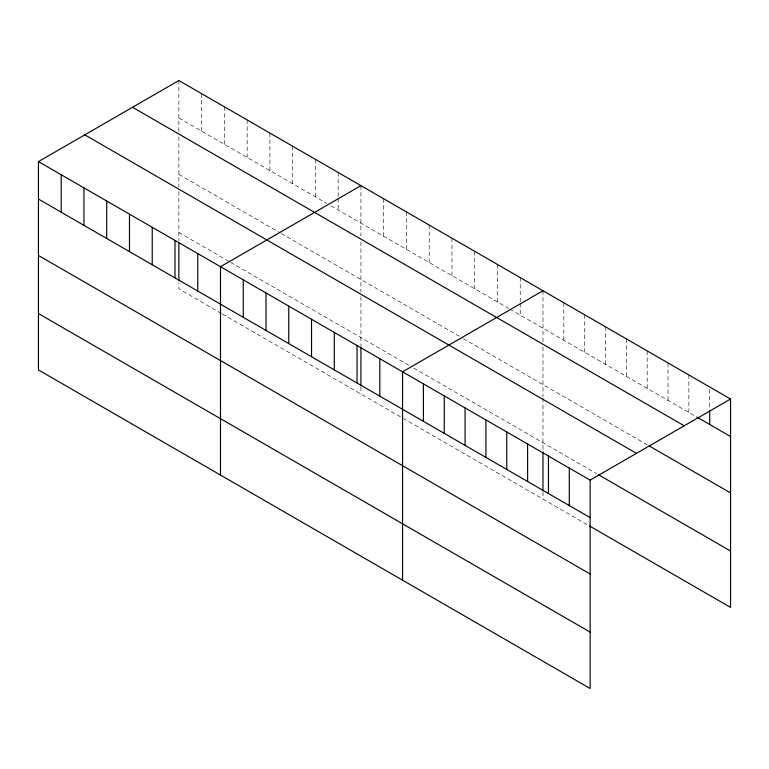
<?xml version="1.0" encoding="UTF-8"?>
<svg xmlns="http://www.w3.org/2000/svg" width="769" height="769" viewBox="0 0 769 769"><rect width="100%" height="100%" fill="white"/><g stroke="black" fill="none" stroke-linecap="round" stroke-linejoin="round"><path stroke-width="0.58" stroke-dasharray="3.85 2.88" d="M178.879 118.003L326.796 203.4M330.93 205.794L508.847 308.513M509.876 309.109L695.81 416.462M178.879 174.4L280.243 232.92M281.281 233.516L459.199 336.236M463.332 338.629L647.19 444.77M178.879 232.498L229.556 261.758M230.594 262.364L409.541 365.679M413.684 368.063L596.571 473.656M221.28 313.377L178.879 288.894L178.879 283.021M222.318 313.973L588.631 525.467M709.71 389.345L709.71 408.079M688.87 374.974L688.87 412.444M668.03 362.939L668.03 400.418M647.19 350.904L647.19 388.383M626.341 338.869L626.341 376.349M605.501 326.835L605.501 364.314M584.661 314.809L584.661 352.289M563.821 302.775L563.821 340.254M542.981 290.74L542.981 344.666M542.981 347.021L542.981 397.14M542.981 398.284L542.981 450.942M542.981 492.054L542.981 499.11M520.229 277.599L520.229 302.198M520.229 303.371L520.229 315.079M497.466 264.469L497.466 301.948M474.713 251.328L474.713 288.808M451.951 238.188L451.951 275.667M429.198 225.048L429.198 262.527M406.445 211.908L406.445 249.387M383.683 198.777L383.683 236.246M360.93 185.637L360.93 236.035M360.93 241.908L360.93 292.037M360.93 296.594L360.93 345.829M360.93 386.951L360.93 393.997M338.168 172.496L338.168 197.095M338.168 198.258L338.168 209.975M315.415 159.356L315.415 196.835M292.662 146.216L292.662 183.695M269.9 133.085L269.9 170.555M247.147 119.945L247.147 157.424M224.385 106.804L224.385 144.284M201.632 93.664L201.632 131.143M178.879 80.524L178.879 132.105M178.879 136.805L178.879 186.934M178.879 191.491L178.879 240.726"/><path stroke-width="1.15" d="M38.45 161.605L590.121 480.106L590.121 688.476L38.45 369.966L38.45 161.605L178.879 80.524L730.55 399.034L730.55 607.395L589.621 526.034M360.93 185.637L220.501 266.708L220.501 475.069M542.981 290.74L402.552 371.812L402.552 580.182M590.121 480.106L730.55 399.034M696.81 417.029L730.55 436.513M132.537 107.285L684.208 425.786M649.171 445.924L730.55 492.91M84.792 134.844L636.463 453.354M598.561 474.8L730.55 551.008M38.45 199.075L590.121 517.585M38.45 255.471L590.121 573.982M38.45 313.569L590.121 632.08M709.71 410.425L709.71 424.478M569.281 468.071L569.281 505.55M548.441 456.046L548.441 493.525M542.981 452.114L542.981 490.882M527.601 444.011L527.601 481.49M506.761 431.976L506.761 469.455M485.921 419.941L485.921 457.42M465.082 407.916L465.082 445.395M444.242 395.881L444.242 433.36M423.392 383.846L423.392 421.325M379.799 358.681L379.799 396.15M360.93 347.002L360.93 385.778M357.047 345.541L357.047 383.02M334.284 332.4L334.284 369.879M311.532 319.26L311.532 356.739M288.769 306.12L288.769 343.599M266.016 292.989L266.016 330.459M243.264 279.849L243.264 317.328M197.748 253.568L197.748 291.047M178.879 243.071L178.879 280.666M174.986 240.428L174.986 277.907M152.233 227.297L152.233 264.767M129.48 214.157L129.48 251.636M106.718 201.017L106.718 238.496M83.965 187.876L83.965 225.355M61.203 174.736L61.203 212.215"/></g></svg>
